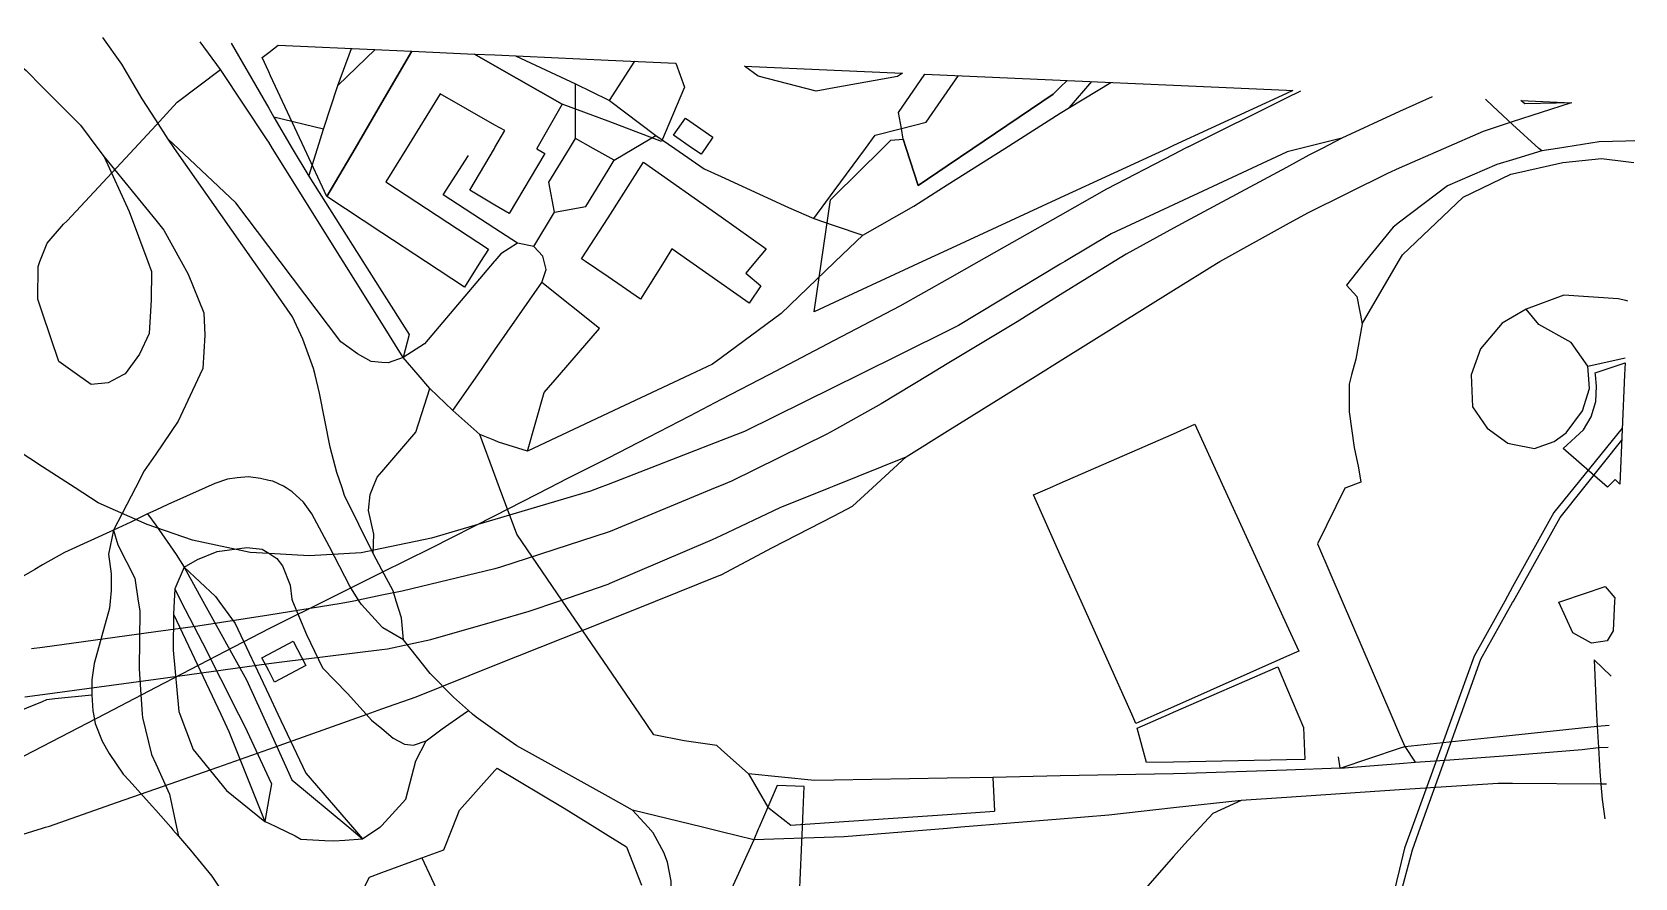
# Model space of a CAD drawing. Header units: millimetres. Extents: x 1 to 1052, y 2 to 1015.
# Drawn here: x 627.2 to 1052.4, y 766.6 to 990.9 of the extents above; entities that cross this region are included whole.
import ezdxf

# ---------------------------------------------------------------- set-up
doc = ezdxf.new("R2010")
doc.units = ezdxf.units.MM

msp = doc.modelspace()

# ---------------------------------------------------------------- linework, layer by layer
at = {"layer": 'buildings'}
for points in [[(727.968, 985.7592, 4.7013), (744.5655, 985.0208, 4.9911), (750, 981.9275, 5.1626), (767.8495, 971.7673, 5.7626), (761.1272, 960, 5.9625), (761.0751, 959.9089, 5.9637), (763.2422, 958.6256, 6.0359), (753.76, 942.7564, 6.2313), (750, 944.9879, 6.1046), (743.3252, 948.9493, 5.9154), (749.8482, 960, 5.7484), (750, 960.2571, 5.744), (752.631, 964.7142, 5.6738), (750, 966.2105, 5.5843), (735.4817, 974.4674, 5.1244), (726.5213, 960, 5.3608), (721.0542, 951.1728, 5.5303), (748.2914, 933.326, 6.3602), (746.187, 930, 6.4177), (741.8954, 923.2172, 6.5768), (731.6068, 930, 6.265), (720, 937.6518, 5.9162), (705.4262, 947.2597, 5.6834), (712.8857, 960, 5.257), (720, 972.1505, 4.9314), (727.968, 985.7592, 4.7013)], [(797.3781, 963.4925, 6.4922), (800.5199, 968.0354, 6.3547), (807.8411, 962.981, 6.6783), (805.7827, 960, 6.7775), (804.704, 958.4379, 6.7987), (802.4399, 960, 6.7184), (797.3781, 963.4925, 6.4922)], [(773.0084, 930.723, 6.9061), (780, 941.6432, 6.7768), (789.4046, 956.3323, 6.5802), (810, 941.835, 7.3244), (821.9859, 933.398, 7.7197), (819.1221, 930, 7.775), (816.5496, 926.9476, 7.7691), (820.5814, 923.5908, 7.8678), (817.428, 919.0016, 7.8716), (813.3088, 921.895, 7.7777), (810, 924.2135, 7.7008), (801.7419, 930, 7.4762), (796.9741, 933.3408, 7.301), (794.875, 930, 7.3465), (788.6386, 920.0749, 7.4043), (780, 925.96, 7.1466), (774.0697, 930, 6.9454), (773.0084, 930.723, 6.9061)], [(1047.0701, 840.8637, 12.6722), (1047.0318, 840, 12.6975), (1046.6794, 832.0559, 12.997), (1045.0398, 829.4651, 13.055), (1040.9294, 828.797, 12.9733), (1035.9744, 831.5776, 12.7566), (1032.2407, 839.7249, 12.4282), (1033.0552, 840, 12.4355), (1044.5433, 843.8803, 12.5407), (1047.0701, 840.8637, 12.6722)], [(688.162, 824.9368, 10.5656), (690, 825.9074, 10.5198), (696.471, 829.3247, 10.2777), (699.8754, 822.9114, 10.4455), (691.566, 818.5141, 10.7491), (690, 821.4688, 10.6737), (688.162, 824.9368, 10.5656)]]:
    msp.add_polyline3d(points, dxfattribs=at)
at = {"layer": 'highways'}
for points in [[(859.0836, 878.2432, 8.5172), (870, 885.0426, 8.647), (894.0144, 900, 9.2939), (900, 903.7282, 9.4103), (930, 922.4138, 10.3293), (941.3894, 929.5077, 10.641), (942.279, 930, 10.6645), (960, 939.8057, 10.8809), (965.6727, 942.9447, 10.8473), (986.8856, 953.4431, 10.7777), (990, 954.8147, 10.7746), (1001.7734, 960, 10.5936), (1012.2566, 964.617, 10.4396), (1020, 967.1237, 10.3622), (1035.3258, 972.085, 10.248)], [(998.6176, 973.7181, 10.2575), (990, 969.7515, 10.3786), (974.6529, 962.6872, 10.4057)], [(974.6529, 962.6872, 10.4057), (963.7416, 960, 10.3997), (960.2152, 959.1315, 10.3877), (960, 959.0313, 10.3882), (930, 945.0685, 9.8565), (913.5038, 937.3907, 9.5152), (901.2006, 930, 9.4017), (900, 929.2788, 9.3638), (872.9958, 913.0571, 8.7779), (870, 911.5753, 8.7198), (846.5972, 900, 8.4707), (840, 896.737, 8.383), (816.227, 884.9786, 8.1414), (810, 882.5604, 8.0872), (780, 870.9101, 8.02), (777.6565, 870, 8.032), (775.3879, 869.119, 8.0484), (750, 861.623, 8.2643), (733.1816, 856.6572, 8.6142), (720, 853.8963, 8.8885), (714.5178, 852.7481, 9.0347), (700.7226, 851.9593, 9.3269), (690, 852.5956, 9.5041), (685.0374, 852.8902, 9.5524), (669.7539, 856.093, 9.6192), (660, 859.4997, 9.6248), (657.7644, 860.2804, 9.6451), (644.7276, 866.0286, 9.7887), (638.6151, 870, 9.8717), (630, 875.5975, 10.0643), (623.2174, 880.0044, 10.4056)], [(974.6529, 962.6872, 10.4057), (969.4673, 960, 10.4554), (965.9478, 958.1761, 10.467), (960, 954.9874, 10.4918), (934.4233, 941.2754, 10.1058), (930, 938.8546, 10.056), (917.474, 931.9992, 9.8576), (914.2548, 930, 9.8272), (900, 921.1473, 9.3786), (888.5262, 914.0218, 9.1282), (870, 902.8793, 8.7798), (865.2126, 900, 8.7324), (852.4348, 892.3149, 8.5272), (840, 885.2959, 8.4007), (838.0517, 884.1962, 8.3813), (812.7531, 871.7771, 8.1738), (810, 870.6376, 8.1553), (808.4597, 870, 8.1524), (780.5748, 858.4582, 8.2158), (780, 858.2698, 8.2179), (751.5146, 848.9357, 8.5873), (750, 848.5713, 8.6086), (725.3806, 842.648, 9.2096), (720, 841.5324, 9.3483), (712.609, 840, 9.5595), (709.2331, 839.3001, 9.6564), (690, 836.2897, 10.1597), (671.1911, 833.3458, 10.4159), (660, 831.8075, 10.5524), (630, 827.6838, 10.707), (627.0585, 827.2795, 10.7591)], [(625.3288, 814.5707, 10.9694), (630, 815.2099, 10.9278), (660, 819.3148, 10.9157), (690, 823.4197, 10.6061), (693.4325, 823.8894, 10.5273), (720, 827.1737, 9.9136), (721.4602, 827.3542, 9.8758), (732.9603, 829.7685, 9.5437), (750, 834.666, 9.0214), (759.0963, 837.2805, 8.8271), (766.9682, 840, 8.6506), (780, 844.5021, 8.4373), (780.5503, 844.6922, 8.4334), (807.6989, 856.3093, 8.2788), (810, 857.3877, 8.2716), (825.7143, 864.7525, 8.3263), (838.694, 870, 8.4127), (840, 870.528, 8.4234), (859.0836, 878.2432, 8.5172)], [(676.5205, 795.9388, 11.456), (690, 800.7232, 11.3394), (716.1362, 810, 10.6555), (720, 811.3714, 10.5397), (729.1271, 814.611, 10.2018), (750, 822.9584, 9.4308), (780, 834.9558, 8.6608), (792.6131, 840, 8.4746), (809.897, 846.9121, 8.3654), (810, 846.9669, 8.3648), (823.6575, 854.2265, 8.3723), (840, 862.6188, 8.4404), (844.8648, 865.117, 8.4427), (850.1542, 870, 8.4477), (859.0836, 878.2432, 8.5172)], [(648.8528, 858.7607, 9.8767), (635.7763, 852.8838, 10.2399), (630, 849.5693, 10.3715), (627.9006, 848.3646, 10.4493), (620.2883, 843.9739, 10.7012), (609.7127, 840.1356, 10.9771), (609.1923, 840, 10.9893), (600, 837.6056, 11.2031), (598.4036, 837.1897, 11.2769), (587.476, 835.0962, 11.7661)], [(595.4428, 797.338, 11.2211), (600, 799.6387, 11.1169), (616.1155, 807.7744, 11.0735), (621.629, 810, 11.048), (630, 813.3791, 10.9602), (631.1528, 813.8444, 10.9567), (633.2078, 814.1176, 10.9599), (643.065, 815.1092, 10.9768)], [(600, 770.4572, 11.0304), (630, 779.7722, 11.208), (630.7338, 780, 11.2205), (631.7913, 780.3284, 11.2357), (649.6048, 786.5741, 11.4442), (660, 790.1908, 11.5287), (676.5205, 795.9388, 11.456)]]:
    msp.add_polyline3d(points, dxfattribs=at)
at = {"layer": 'major_roads'}
for points in [[(613.4537, 990.854, 9.2705), (614.4761, 990, 9.1928), (625.6141, 980.6973, 8.2512), (630, 976.2828, 7.9177), (640.0407, 966.1766, 7.629), (644.6534, 960, 7.5472), (646.329, 957.7564, 7.4887), (660, 940.9705, 7.04), (662.1327, 938.3519, 7.0637), (666.7495, 930, 7.2146), (668.5999, 926.6526, 7.2587), (672.7754, 916.4384, 7.4612), (673.0543, 910.4724, 7.657), (672.4992, 901.6368, 7.9764), (671.7393, 900, 8.0539), (666.007, 887.6537, 8.6037), (660, 878.9197, 8.9956), (656.9753, 874.5219, 9.2188), (654.645, 870, 9.4084), (648.8528, 858.7607, 9.8767)], [(656.4225, 973.1963, 6.0436), (651.0382, 982.3053, 6.0584), (645.9827, 989.4068, 6.1128)], [(663.3095, 962.4597, 6.0999), (660, 967.6191, 5.999), (656.4225, 973.1963, 6.0436)], [(721.6913, 903.114, 7.0643), (720, 903.2487, 7.0499), (717.1731, 903.4737, 7.0762), (713.5526, 905.56, 7.0468), (709.0878, 908.7305, 6.9857), (693.0459, 930, 6.3495), (690, 934.0385, 6.2245), (681.2697, 945.6137, 6.1089), (665.9318, 960, 6.1071), (663.3095, 962.4597, 6.0999)], [(717.6863, 852.626, 8.9795), (710.0931, 867.9922, 8.5279), (709.4318, 870, 8.4609), (708.0998, 874.0437, 8.3244), (706.263, 880.8266, 8.0866), (703.4789, 895.0726, 7.5632), (702.2898, 900, 7.3827), (701.8989, 901.6198, 7.328), (699.053, 909.4289, 7.0715), (696.2918, 915.3837, 6.8769), (690, 924.364, 6.5915), (686.0513, 930, 6.5157), (665.0328, 960, 6.1384), (663.3095, 962.4597, 6.0999)], [(646.329, 957.7564, 7.4887), (652.9881, 943.2914, 7.479), (657.8884, 930, 7.6092), (658.87, 927.3375, 7.6193), (658.7613, 919.8466, 7.8511), (658.2696, 910.9334, 8.1455), (655.7455, 905.4753, 8.4381), (651.9059, 900.2719, 8.7659), (651.404, 900, 8.7965), (647.3772, 897.8189, 9.0346), (642.8454, 897.4409, 9.2517), (639.2626, 900, 9.3764), (634.3476, 903.5107, 9.5728)], [(717.6863, 852.626, 8.9795), (717.8611, 857.74, 8.7843), (716.4584, 863.9802, 8.5742), (716.9448, 868.2672, 8.4044), (717.6312, 870, 8.328), (718.7566, 872.8411, 8.2023), (720, 874.29, 8.128), (729.0249, 884.8059, 7.718), (731.3277, 891.9469, 7.4818)], [(725.7263, 829.6975, 9.6955), (720.2832, 832.8741, 9.682), (720, 833.1844, 9.6754), (714.585, 839.1183, 9.5524), (714.0243, 840, 9.53), (711.5024, 843.9658, 9.4298), (706.1122, 854.346, 9.1306), (701.4411, 863.0775, 8.8678), (699.1972, 866.1773, 8.7813), (696.1707, 868.9568, 8.7185), (694.5775, 870, 8.7017), (693.8888, 870.4509, 8.6945), (691.0449, 871.7549, 8.6868), (690, 871.9889, 8.6938), (687.8172, 872.4778, 8.7106), (684.5806, 872.8928, 8.7493), (681.6305, 872.6687, 8.8082), (679.0879, 872.2677, 8.8663), (675.736, 871.1643, 8.9618), (673.1266, 870, 9.0446), (663.2021, 865.5717, 9.3622), (660, 864.1234, 9.4613), (657.8588, 863.1549, 9.5462), (653.39, 860.8675, 9.7211), (648.8528, 858.7607, 9.8767)], [(648.8528, 858.7607, 9.8767), (647.4779, 852.4196, 10.0677), (648.219, 847.1901, 10.1938), (648.2324, 842.7688, 10.3099), (647.9531, 840, 10.3843), (647.7631, 838.1165, 10.4315), (643.6843, 823.456, 10.788), (643.0694, 819.0719, 10.887), (643.065, 815.1092, 10.9768), (643.3201, 810.864, 11.0743), (643.4918, 810, 11.0949), (643.9871, 807.5071, 11.1261), (645.8326, 802.8547, 11.1942), (647.6775, 799.5856, 11.251), (651.3408, 794.058, 11.3633), (652.9514, 792.3882, 11.4061)], [(648.8528, 858.7607, 9.8767), (649.9832, 854.8784, 9.9612), (654.4721, 846.0242, 10.159), (655.3649, 840, 10.3411), (655.7535, 837.378, 10.4109), (655.5853, 822.0016, 10.8331), (655.8771, 817.8295, 10.9483), (656.432, 810, 11.1668), (656.493, 809.1381, 11.1809), (658.8805, 799.2838, 11.3611), (660, 796.8282, 11.4141), (663.6773, 788.7617, 11.5695), (665.5506, 780, 11.7479), (666.06, 777.6178, 11.7886)], [(725.7263, 829.6975, 9.6955), (725.2224, 835.5426, 9.479), (723.8265, 840, 9.3326), (722.9904, 842.6701, 9.252), (720, 848.2832, 9.0973), (717.6863, 852.626, 8.9795)], [(786.468, 784.5105, 10.8304), (780, 788.1241, 10.6074), (764.8952, 796.5629, 10.3548), (755.8457, 801.6101, 10.2215), (750, 805.6981, 10.1006), (745.0137, 809.1852, 10.042), (744.0902, 810, 10.0239), (742.9836, 810.9764, 10.0149), (739.0489, 814.4785, 9.979), (732.8534, 820.8102, 9.883), (725.7263, 829.6975, 9.6955)], [(652.9514, 792.3882, 11.4061), (659.0975, 785.5913, 11.5951), (660, 784.5579, 11.626), (663.9805, 780, 11.7357), (664.5749, 779.3194, 11.75), (666.06, 777.6178, 11.7886)], [(1044.8777, 791.4356, 14.8206), (1043.4345, 791.4579, 14.7638), (1020, 791.592, 13.8543), (1016.1506, 791.6141, 13.7), (990, 789.8954, 12.7653), (960, 787.9238, 12.1927), (947.9809, 787.1339, 12.1385), (930, 785.1291, 12.1433), (912.8454, 783.2165, 12.2609), (900, 782.1629, 12.323), (873.6295, 780, 12.2311), (870, 779.7023, 12.2293), (842.6856, 777.462, 12.0365), (840, 777.375, 11.9985), (818.71, 776.6856, 11.6771), (810, 778.7994, 11.3188), (805.0532, 780, 11.1821), (786.468, 784.5105, 10.8304)], [(947.9809, 787.1339, 12.1385), (940.4606, 783.6263, 12.3593), (937.0738, 780, 12.6387), (932.9089, 775.5406, 13.2933), (930, 772.232, 13.7989), (920.0255, 760.8874, 15.4156), (909.8163, 755.1908, 16.0755)], [(796.0475, 753.1396, 13.4669), (796.4864, 756.0361, 13.2219), (796.7126, 760.9142, 12.8005), (796.7172, 764.0263, 12.5296), (796.7176, 765.7553, 12.379), (795.755, 770.7329, 11.937), (794.7721, 773.3187, 11.7051), (792.0172, 778.5628, 11.2366), (790.6763, 780, 11.1071), (786.468, 784.5105, 10.8304)], [(666.06, 777.6178, 11.7886), (669.2706, 773.9328, 11.8847), (674.8675, 767.0202, 12.1047), (678.8301, 761.2456, 12.3167), (682.916, 754.2692, 12.599), (685.1141, 750, 12.7834), (686.5407, 747.2293, 12.9201), (687.307, 745.7839, 12.9944)]]:
    msp.add_polyline3d(points, dxfattribs=at)
at = {"layer": 'minor_roads'}
for points in [[(677.2081, 980.9362, 4.9912), (671.823, 988.2571, 4.8664)], [(665.7294, 972.2311, 5.637), (677.2081, 980.9362, 4.9912)], [(725.652, 904.6017, 7.0383), (720, 913.6446, 6.6976), (709.7776, 930, 6.2216), (691.027, 960, 5.2707), (690, 961.6431, 5.2226), (689.595, 962.2912, 5.2171), (677.2081, 980.9362, 4.9912)], [(857.8697, 965.2639, 6.7809), (864.4182, 966.9919, 6.6797), (870, 975.0199, 6.0817), (872.9812, 979.3076, 5.8312)], [(902.4186, 970.8656, 7.3221), (913.3779, 977.5104, 7.3813)], [(636.518, 940.8366, 8.7943), (654.3488, 960, 6.7676), (660, 966.0735, 6.0628), (665.7294, 972.2311, 5.637)], [(847.6326, 937.0069, 7.9652), (861.0992, 944.6989, 7.8304), (870, 950.3356, 7.6773), (885.2608, 960, 7.6426), (900, 969.334, 7.3207), (902.4186, 970.8656, 7.3221)], [(834.5664, 941.4471, 7.6376), (840, 948.7714, 7.4505), (848.3302, 960, 7.1113), (850.9182, 963.4884, 6.8769), (857.8697, 965.2639, 6.7809)], [(1052.4437, 962.0173, 10.3566), (1050, 961.9477, 10.3575), (1042.9478, 961.7471, 10.3847), (1031.9198, 960, 10.4522), (1027.71, 959.3331, 10.4794)], [(1027.71, 959.3331, 10.4794), (1020, 957.0092, 10.5527), (1015.8439, 955.7565, 10.6), (1002.7053, 950.0681, 10.797), (990, 940.4369, 11.1061), (988.274, 939.1285, 11.1226), (980.91, 930, 11.2817), (975.885, 923.771, 11.293)], [(634.3476, 903.5107, 9.5728), (630, 916.2864, 9.6963), (628.7123, 920.0705, 9.7982), (628.8018, 928.7398, 9.7351), (629.3, 930, 9.6716), (630, 931.7708, 9.542), (631.2272, 934.8753, 9.3631), (635.5789, 939.897, 8.893), (636.518, 940.8366, 8.7943)], [(834.5664, 941.4471, 7.6376), (840, 939.6006, 7.7687), (847.6326, 937.0069, 7.9652)], [(738.8371, 890.4823, 7.5369), (745.4333, 900, 7.2937), (750, 906.5892, 7.1288), (762.4081, 924.4928, 6.8473), (763.6249, 927.9248, 6.7851), (763.0808, 930, 6.7227), (762.7026, 931.4426, 6.6803), (760.3113, 934.0163, 6.5702), (755.9536, 934.8735, 6.4623), (751.5601, 932.0218, 6.4415), (750, 930.1909, 6.4531), (749.8373, 930, 6.4559), (731.2877, 908.2299, 6.9566), (725.652, 904.6017, 7.0383)], [(758.6646, 879.769, 7.8375), (763.0684, 895.3125, 7.5587), (767.1164, 900, 7.5172), (777.7357, 912.2972, 7.3863), (762.4081, 924.4928, 6.8473)], [(725.652, 904.6017, 7.0383), (721.6913, 903.114, 7.0643)], [(732.7397, 896.333, 7.3441), (729.5964, 900, 7.2104), (725.652, 904.6017, 7.0383)], [(731.3277, 891.9469, 7.4818), (732.7397, 896.333, 7.3441)], [(746.0006, 884.1357, 7.7088), (738.8371, 890.4823, 7.5369), (732.7397, 896.333, 7.3441)], [(758.6646, 879.769, 7.8375), (750.981, 882.1479, 7.7538), (750, 882.5395, 7.74), (746.0006, 884.1357, 7.7088)], [(657.8588, 863.1549, 9.5462), (660, 860.0798, 9.6043), (665.4139, 852.3045, 9.8136), (667.5998, 848.9735, 9.9104)], [(968.2495, 855.1721, 10.5624), (974.7762, 840, 10.535), (987.6815, 810, 11.4593), (990, 804.6103, 11.8668), (991.3542, 801.4622, 12.1153), (994.098, 797.2749, 12.4818)], [(667.5998, 848.9735, 9.9104), (671.0836, 851.0056, 9.7941), (676.3188, 853.1375, 9.6493), (684.1757, 854.2276, 9.5087), (688.2677, 853.7279, 9.4782), (690, 852.6507, 9.5017), (692.169, 851.3021, 9.5167), (693.6166, 849.2937, 9.572), (695.6514, 844.175, 9.7421), (696.1069, 840.4629, 9.8847), (696.301, 840, 9.8996), (700.008, 831.1582, 10.1435), (704.237, 822.2502, 10.3913), (710.9243, 815.4947, 10.529), (715.8779, 810, 10.6596), (717.2879, 808.4359, 10.7013), (720, 806.1905, 10.7546), (723.0377, 803.6755, 10.794), (726.0466, 801.9996, 10.8014), (728.3995, 801.7829, 10.7604), (731.7361, 802.9711, 10.6351), (736.0149, 806.1363, 10.3948), (741.5778, 810, 10.0834), (742.9836, 810.9764, 10.0149)], [(667.5998, 848.9735, 9.9104), (665.0395, 843.2366, 10.1486), (664.8956, 840, 10.2679), (664.7409, 836.5205, 10.3736)], [(667.5998, 848.9735, 9.9104), (675.8313, 841.2053, 10.118), (676.7119, 840, 10.1564), (681.0818, 834.0183, 10.3127), (690, 815.1475, 10.893), (692.4327, 810, 11.0328), (699.8191, 794.3704, 11.4345), (712.236, 780, 11.879), (714.8856, 776.9336, 12.0245)], [(667.5998, 848.9735, 9.9104), (672.5527, 840, 10.1956), (684.089, 819.0988, 10.7886), (688.2225, 810, 11.0783), (690, 806.0873, 11.1845), (696.1143, 792.6285, 11.5229), (711.2181, 780, 11.8817), (714.8856, 776.9336, 12.0245)], [(665.0395, 843.2366, 10.1486), (666.7083, 840, 10.2508), (672.4478, 828.8691, 10.5462), (682.0103, 810, 11.1021), (683.7382, 806.5904, 11.1857), (690, 792.9932, 11.5627), (690.6852, 791.5052, 11.6004), (690, 787.6251, 11.7177), (688.9312, 781.5733, 11.8849)], [(664.7409, 836.5205, 10.3736), (664.6592, 826.9536, 10.6609), (666.1009, 810.7485, 11.1406), (666.3888, 810, 11.1621), (669.9771, 800.6691, 11.3455), (678.8225, 789.7427, 11.6118), (688.9312, 781.5733, 11.8849)], [(664.7409, 836.5205, 10.3736), (668.6991, 828.0731, 10.5982), (677.2697, 810, 11.1203), (679.4385, 805.4264, 11.2254), (688.9312, 781.5733, 11.8849)], [(1046.1497, 820.1128, 13.4405), (1041.6087, 824.4208, 13.1452)], [(688.9312, 781.5733, 11.8849), (690, 781.07, 11.9071), (692.2721, 780, 11.9319), (696.9958, 777.7755, 12.0034), (698.5308, 776.8754, 12.0365), (704.84, 776.5389, 12.0474), (707.3016, 776.4015, 12.0528), (710.1698, 776.6105, 12.0423), (714.8856, 776.9336, 12.0245), (719.4658, 780, 11.8598), (719.677, 780.1414, 11.8533), (720, 780.493, 11.8376), (726.3928, 787.4508, 11.4325), (729.0269, 797.6427, 10.9317), (731.7361, 802.9711, 10.6351)], [(974.2189, 795.6615, 11.9894), (990, 796.9423, 12.335), (994.098, 797.2749, 12.4818), (1003.316, 797.8473, 12.8242), (1020, 799.1616, 13.4333), (1038.4575, 800.6156, 14.0593), (1042.8096, 801.1196, 14.1977), (1045.3146, 801.2845, 14.2843)], [(730.6095, 771.9262, 12.1706), (740.8723, 750, 13.474), (749.2972, 732.0005, 15.0224)]]:
    msp.add_polyline3d(points, dxfattribs=at)
at = {"layer": 'parks'}
for points in [[(692.4512, 987.3394, 4.4659), (720, 986.1137, 4.5623), (727.968, 985.7592, 4.7013), (720, 972.1505, 4.9314), (712.8857, 960, 5.257), (705.4262, 947.2597, 5.6834), (699.4735, 960, 5.2654), (690.4691, 979.2719, 4.7002), (690, 980.2944, 4.6692), (688.25, 984.1091, 4.6005), (690, 985.4546, 4.5161), (692.4512, 987.3394, 4.4659)], [(744.5655, 985.0208, 4.9911), (750, 984.779, 5.0861), (780, 983.4444, 5.6519), (798.0062, 982.6433, 5.7454), (800.2962, 976.214, 6.0173), (794.16, 961.8503, 6.5031), (780, 967.1875, 6.1162), (767.8495, 971.7673, 5.7626), (750, 981.9275, 5.1626), (744.5655, 985.0208, 4.9911)], [(864.0803, 979.7036, 5.7182), (870, 979.4403, 5.7401), (900, 978.1056, 6.6549), (901.8447, 978.0235, 6.7554), (900, 976.2305, 6.7972), (898.1378, 974.4203, 6.8846), (876.7915, 960, 7.4204), (870, 955.412, 7.4488), (862.2689, 950.1893, 7.6111), (859.0836, 960, 7.1763), (858.2972, 962.4223, 6.9927), (857.8697, 965.2639, 6.7809), (857.0345, 969.5629, 6.4613), (864.0803, 979.7036, 5.7182)], [(901.8447, 978.0235, 6.7554), (930, 976.7709, 8.2762), (960, 975.4362, 9.6572), (961.6576, 975.3625, 9.6915), (960, 974.5967, 9.6956), (930, 960.7374, 9.3286), (928.4039, 960, 9.3053), (900, 946.8781, 8.6124), (870, 933.0188, 8.4568), (863.4655, 930, 8.4858), (840, 919.1595, 8.2016), (834.7186, 916.7196, 8.1476), (836.6385, 930, 8.0492), (839.0106, 946.4089, 7.5217), (840, 947.3842, 7.4987), (852.7978, 960, 7.1383), (855.0324, 962.2028, 6.9913), (858.2972, 962.4223, 6.9927), (859.0836, 960, 7.1763), (862.2689, 950.1893, 7.6111), (870, 955.412, 7.4488), (876.7915, 960, 7.4204), (898.1378, 974.4203, 6.8846), (900, 976.2305, 6.7972), (901.8447, 978.0235, 6.7554)], [(1022.1782, 972.6699, 10.2536), (1035.6676, 972.0698, 10.2478), (1023.2534, 971.7864, 10.2686), (1022.1782, 972.6699, 10.2536)], [(1049.833, 903.1558, 11.0999), (1049.693, 900, 11.1482), (1048.4065, 870.995, 11.7715), (1047.2365, 872.2107, 11.7491), (1045.1649, 870.1623, 11.7951), (1033.3982, 880.4511, 11.6582), (1038.81, 885.3888, 11.5416), (1040.7995, 888.8147, 11.4645), (1042.0438, 892.8719, 11.3782), (1042.2259, 896.9761, 11.2997), (1041.9672, 900, 11.2465), (1041.9242, 900.5037, 11.2394), (1049.833, 903.1558, 11.0999)], [(892.8988, 868.1296, 8.8009), (897.1741, 870, 8.8665), (900, 871.2363, 8.9263), (930, 884.3607, 9.9222), (935.6844, 886.8476, 10.1622), (943.4051, 870, 10.0273), (957.1532, 840, 9.8822), (960, 833.7878, 10.0806), (963.2457, 826.7052, 10.3307), (960, 825.2657, 10.2391), (930, 811.9597, 9.9127), (925.5816, 810, 9.9307), (920.0529, 807.5479, 10.1011), (918.9538, 810, 9.8716), (905.5072, 840, 8.8389), (900, 852.2867, 8.8324), (892.8988, 868.1296, 8.8009)], [(920.3917, 806.3286, 10.2131), (928.8438, 810, 9.9597), (930, 810.5022, 9.9554), (957.6792, 822.5255, 10.237), (960, 817.0836, 10.3914), (963.021, 810, 10.6253), (964.5233, 806.4773, 10.9348), (964.8981, 797.9864, 11.5688), (960, 797.8904, 11.4389), (930, 797.3025, 11.0796), (922.8947, 797.1633, 11.0489), (920.3917, 806.3286, 10.2131)], [(708.146, 750, 13.2464), (716.7351, 766.7855, 12.5408), (720, 767.9952, 12.4967), (730.6095, 771.9262, 12.1706), (736.4414, 774.0597, 11.9736), (738.8216, 780, 11.5674), (740.6286, 784.5097, 11.324), (750, 795.0792, 10.6353), (750.5626, 795.7137, 10.5957), (768.3359, 785.0544, 10.9171), (776.4887, 780, 11.0916), (780, 777.8231, 11.2265), (784.9, 774.7853, 11.5065), (788.8681, 764.6179, 12.3889)]]:
    msp.add_polyline3d(points, dxfattribs=at)
at = {"layer": 'paths'}
for points in [[(679.99, 987.8938, 4.6838), (688.404, 973.4007, 4.9209), (690, 970.6511, 4.9553), (691.3831, 968.2681, 5.0264), (696.2529, 960, 5.2674), (700.5916, 952.6337, 5.5169), (714.9726, 930, 6.1819), (720, 922.0876, 6.4115), (727.2355, 910.6998, 6.8489), (725.652, 904.6017, 7.0383)], [(700.5916, 952.6337, 5.5169), (702.9338, 960, 5.2632), (704.5476, 965.0753, 5.1196), (708.3198, 976.712, 4.7971), (718.2042, 986.1936, 4.5563)], [(708.3198, 976.712, 4.7971), (711.94, 986.4723, 4.5349)], [(755.4837, 984.5351, 5.1892), (771.4002, 977.1332, 5.6771), (780, 972.9072, 5.9529), (780.4334, 972.6943, 5.9633), (792.6473, 963.469, 6.4194), (797.6942, 960, 6.6344), (805.527, 954.6161, 6.912), (810, 952.5679, 7.0453), (827.928, 944.3589, 7.4649), (834.5664, 941.4471, 7.6376)], [(780.4334, 972.6943, 5.9633), (787.1024, 983.1284, 5.6867)], [(771.3623, 962.6388, 6.0832), (771.4002, 977.1332, 5.6771)], [(902.4186, 970.8656, 7.3221), (908.395, 977.7321, 7.1114)], [(1027.71, 959.3331, 10.4794), (1026.9789, 960, 10.4714), (1020, 966.3665, 10.3766), (1014.7333, 971.171, 10.2941), (1012.8047, 973.0869, 10.2567)], [(704.5476, 965.0753, 5.1196), (691.3831, 968.2681, 5.0264)], [(760.3113, 934.0163, 6.5702), (765.8094, 943.1463, 6.4597), (764.3142, 951.0636, 6.239), (769.7555, 960, 6.1266), (771.3623, 962.6388, 6.0832)], [(765.8094, 943.1463, 6.4597), (774.1387, 944.5613, 6.5892), (780, 954.2523, 6.464), (781.5924, 956.885, 6.4271), (780, 957.7806, 6.3765), (776.0541, 960, 6.2464), (771.3623, 962.6388, 6.0832)], [(781.5924, 956.885, 6.4271), (786.8226, 960, 6.4421), (792.6473, 963.469, 6.4194)], [(755.9536, 934.8735, 6.4623), (750, 938.76, 6.2513), (736.2738, 947.7206, 5.8466), (742.9883, 958.1236, 5.6813)], [(980.0676, 913.4821, 11.4226), (989.7474, 930, 11.345), (990, 930.4311, 11.3368), (990.8081, 931.8101, 11.2971), (1006.8772, 947.0698, 10.8293), (1019.5582, 953.1991, 10.6246), (1020, 953.2975, 10.62), (1033.2815, 956.254, 10.5025), (1043.5615, 957.3214, 10.4399), (1050, 956.5221, 10.4191), (1052.1879, 956.2504, 10.422)], [(847.6326, 937.0069, 7.9652), (840.2935, 930, 8.1066), (840, 929.7198, 8.1044), (825.912, 916.2696, 8.0247)], [(975.885, 923.771, 11.293), (978.6671, 920.7502, 11.3439), (980.0676, 913.4821, 11.4226), (978.3647, 904.146, 11.4795), (977.26, 900, 11.4958), (976.5952, 897.5046, 11.4519), (976.5894, 890.1681, 11.3554), (977.916, 880.6976, 11.265), (979.1118, 875.2705, 11.2307), (979.7473, 871.5225, 11.2048), (975.7063, 870, 11.0634), (975.4418, 869.9004, 11.0537), (968.2495, 855.1721, 10.5624)], [(1050.5579, 919.4994, 10.857), (1050, 919.6373, 10.8549), (1047.9499, 920.1438, 10.8717), (1033.5913, 921.0611, 11.0268), (1023.5565, 917.3472, 11.204)], [(825.912, 916.2696, 8.0247), (810, 904.4884, 7.9345), (807.7509, 902.8232, 7.9285), (801.7398, 900, 7.8994), (780, 889.7896, 7.7911), (758.6646, 879.769, 7.8375)], [(1023.5565, 917.3472, 11.204), (1020, 915.2766, 11.2798), (1017.2021, 913.6477, 11.3282), (1011.4559, 906.8742, 11.4749), (1008.9556, 900.0035, 11.5928), (1009.3395, 891.4441, 11.6282), (1013.2126, 885.7954, 11.6617), (1018.695, 881.8884, 11.7125), (1020, 881.6131, 11.7213), (1025.7642, 880.3972, 11.7019), (1030.9874, 882.2684, 11.6452), (1034.1799, 884.6222, 11.588), (1038.558, 890.4656, 11.4553), (1040.3549, 896.3301, 11.3331), (1040.1051, 900, 11.2702), (1039.9504, 902.2736, 11.2376), (1035.5258, 908.5075, 11.1974), (1026.9084, 913.2918, 11.2281), (1023.5565, 917.3472, 11.204)], [(1039.9504, 902.2736, 11.2376), (1049.8933, 904.5153, 11.0791)], [(800.1645, 802.914, 9.7731), (792.1355, 804.5401, 9.6889), (788.4045, 810, 9.384), (780, 822.2991, 9.0416), (767.9043, 840, 8.6404), (755.7904, 857.7274, 8.3399), (751.2408, 870, 8.0427), (750, 873.3472, 7.9623), (746.0006, 884.1357, 7.7088)], [(1041.6087, 824.4208, 13.1452), (1042.248, 810, 13.6781), (1042.3897, 806.8027, 13.8628)], [(974.2189, 795.6615, 11.9894), (990, 801.0037, 12.087), (991.3542, 801.4622, 12.1153), (1020, 804.4598, 13.1387), (1042.3897, 806.8027, 13.8628)], [(1042.3897, 806.8027, 13.8628), (1045.5708, 807.0623, 13.9697)], [(1042.3897, 806.8027, 13.8628), (1042.8096, 801.1196, 14.1977), (1043.1714, 794.7701, 14.5678), (1043.4345, 791.4579, 14.7638), (1043.7299, 787.3438, 15.006)], [(817.2427, 794.2163, 10.3854), (810, 800.6325, 9.9045), (808.8547, 801.6471, 9.8415), (800.1645, 802.914, 9.7731)], [(974.2189, 795.6615, 11.9894), (960, 795.1828, 11.6437), (933.383, 794.2867, 11.3846), (930, 794.2182, 11.3491), (900, 793.6105, 11.2454), (882.0615, 793.2471, 11.1338), (870, 793.0409, 11.0538), (840, 792.5281, 10.7515), (834.7976, 792.4391, 10.6999), (817.2403, 794.2096, 10.3858)], [(974.2189, 795.6615, 11.9894), (973.8018, 798.7063, 11.7683)], [(817.2403, 794.2096, 10.3858), (822.4031, 785.3631, 11.0461), (820.0645, 780, 11.3749), (819.8363, 779.4768, 11.4227)], [(831.7479, 784.4901, 11.2428), (832.0292, 790.8237, 10.7864), (824.8615, 791.0672, 10.6841), (822.4031, 785.3631, 11.0461)], [(882.0615, 793.2471, 11.1338), (882.5423, 784.2806, 11.9454)], [(1043.7299, 787.3438, 15.006), (1044.4694, 782.2294, 15.3217)], [(822.4031, 785.3631, 11.0461), (828.513, 780.5401, 11.4766), (840, 781.3353, 11.6039), (870, 783.4123, 11.8931), (882.5423, 784.2806, 11.9454)], [(829.4141, 728.3948, 17.0872), (830.313, 750, 14.7067), (831.5611, 780, 11.5656), (831.7479, 784.4901, 11.2428)], [(819.8363, 779.4768, 11.4227), (818.71, 776.6856, 11.6771), (812.3135, 762.6979, 12.8703)]]:
    msp.add_polyline3d(points, dxfattribs=at)
at = {"layer": 'railways'}
for points in [[(933.8998, 960.449, 9.4769), (960, 973.3968, 9.7505), (963.7728, 975.2684, 9.735)], [(933.8998, 960.449, 9.4769), (933.0358, 960, 9.4768), (930, 958.4223, 9.4276), (912.2281, 949.1862, 9.0048), (900, 942.2595, 8.8177), (878.3575, 930, 8.8072), (870, 925.2659, 8.6254), (857.4531, 918.1587, 8.4805), (840, 909.0511, 8.2947), (822.6551, 900, 8.1523), (810, 893.3962, 8.0254), (801.5815, 889.0031, 7.9803), (790.6682, 883.3568, 7.945)], [(1049.0653, 885.8476, 11.4557), (1036.2103, 870, 11.8148), (1030.9477, 863.5123, 11.9481), (1020, 843.7539, 12.1474), (1017.92, 840, 12.1166), (1009.8005, 825.3459, 12.1027), (1004.2375, 810, 12.1513), (993.3622, 780, 13.496), (991.3476, 774.4426, 13.995), (990, 768.9359, 14.5234), (985.3659, 750, 16.5311), (979.3554, 725.4398, 19.7895), (978.2191, 720, 20.5387), (971.9523, 690, 23.8648), (965.6856, 660, 26.0927), (960, 632.782, 27.2916), (959.4189, 630, 27.3919), (953.1521, 600, 27.8941), (946.8854, 570, 28.2484), (940.6187, 540, 28.645), (934.3519, 510, 29.1135)], [(790.6682, 883.3568, 7.945), (780, 877.9167, 7.935), (769.0882, 872.3523, 7.9966), (764.4731, 870, 8.0373), (750, 862.6231, 8.2379), (732.9263, 853.9208, 8.7066), (720, 847.5225, 9.1255), (704.8024, 840, 9.7223), (692.1227, 833.7238, 10.2066), (690, 832.6206, 10.2869), (660, 817.0285, 10.9822), (648.7369, 811.1746, 11.0949), (646.4696, 810, 11.1115), (630, 801.4673, 11.0736), (600, 785.9246, 11.1126), (599.6426, 785.7395, 11.1192)], [(935.5488, 510, 29.0666), (941.8193, 540, 28.6067), (948.0898, 570, 28.2232), (954.3603, 600, 27.8805), (960, 626.9822, 27.4286), (960.6308, 630, 27.3561), (966.9013, 660, 26.0319), (973.1718, 690, 23.8102), (979.4423, 720, 20.4991), (980.5525, 725.3119, 19.7729), (987.0612, 750, 16.5192), (990, 761.1469, 15.3358), (993.3902, 774.0062, 14.1091), (995.5443, 780, 13.5782), (1006.3261, 810, 12.2413), (1011.5713, 824.5944, 12.1867), (1020, 839.6499, 12.1981), (1020.196, 840, 12.1943), (1032.6114, 862.1767, 11.9794), (1038.8475, 870, 11.8099), (1048.923, 882.6399, 11.5245)]]:
    msp.add_polyline3d(points, dxfattribs=at)
at = {"layer": 'water'}
msp.add_polyline3d([(816.2475, 981.8317, 5.7753), (840, 980.775, 5.6383), (858.1258, 979.9686, 5.697), (856.7698, 979.0797, 5.762), (840, 976.0794, 5.9599), (835.217, 975.2236, 6.0378), (819.8744, 979.1295, 5.8891), (816.2475, 981.8317, 5.7753)], dxfattribs=at)

doc.saveas('drawing.dxf')
